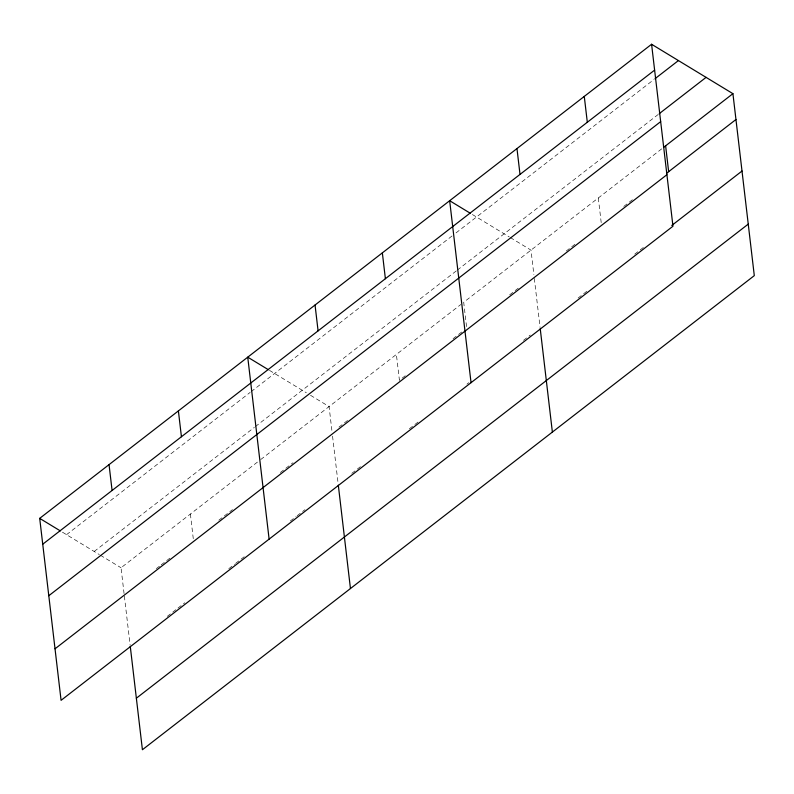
<?xml version="1.0" encoding="UTF-8"?>
<svg xmlns="http://www.w3.org/2000/svg" width="794" height="794" viewBox="0 0 794 794"><rect width="100%" height="100%" fill="white"/><g stroke="black" fill="none" stroke-linecap="round" stroke-linejoin="round"><path stroke-width="0.6" stroke-dasharray="3.97 2.98" d="M66.537 534.67L250.17 392.395M251.142 391.641L452.114 235.917M456.024 232.89L654.038 79.46M94.198 551.473L254.378 427.361M255.36 426.596L456.361 270.853M457.334 270.099L658.286 114.405M124.072 593.614L121.035 567.77L257.782 461.82M260.71 459.557L460.768 304.549M661.72 148.845L463.696 302.276L466.584 326.89M156.309 568.643L160.209 565.616M161.192 564.862L170.958 557.289M218.816 520.209L232.493 509.619M280.351 472.529L293.046 462.694M338.949 427.132L347.722 420.334M405.277 375.741L399.422 380.276L396.385 354.432M453.076 338.701L461.85 331.902M509.649 294.862L519.405 287.309M566.231 251.033L576.96 242.716M623.786 206.44L633.533 198.877M167.246 616.382L177.012 608.809M177.985 608.055L184.823 602.755M228.771 568.702L234.637 564.167M235.61 563.403L246.358 555.085M290.306 521.023L296.172 516.487M297.145 515.733L304.956 509.679M351.821 473.363L361.578 465.8M409.376 428.77L418.16 421.971M466.932 384.177L468.877 382.668M523.504 340.338L530.332 335.048M578.131 298.018L586.915 291.209M634.714 254.179L644.47 246.616M472.37 214.509L509.321 236.959M510.353 237.585L530.997 250.13L533.896 274.744M269.424 370.341L306.365 392.782M310.494 395.293L329.083 406.578L331.971 431.192M62.408 532.159L99.359 554.609M100.391 555.234L121.035 567.77M598.309 197.974L601.346 223.819M534.322 278.426L540.089 327.495M332.547 436.104L338.165 483.943M190.391 514.046L193.418 539.89M124.36 596.076L130.127 645.135"/><path stroke-width="1.19" d="M651.586 44.266L672.965 226.23L61.078 700.328L39.7 518.363L651.586 44.266L732.922 93.672L754.3 275.637L142.414 749.735L130.266 646.346M42.737 544.208L654.623 70.11M655.02 78.705L678.423 60.572M659.258 113.651L706.084 77.365M48.791 595.728L660.677 121.631M663.665 147.337L732.922 93.672M666.702 173.181L735.959 119.517M55.024 648.807L666.91 174.71M671.784 225.456L742.013 171.038M136.36 698.214L748.246 224.116M470.306 213.258L449.662 200.713L471.041 382.678M268.392 369.716L247.738 357.171L269.116 539.136M39.7 518.363L60.344 530.908M665.62 145.828L668.657 171.673M584.275 96.411L587.312 122.256M540.228 328.696L552.376 432.095M516.973 148.567L520.01 174.412M382.351 252.869L385.388 278.714M338.313 485.154L350.452 588.543M315.049 305.015L318.086 330.86M178.392 410.905L181.429 436.74M109.046 464.629L112.083 490.474"/></g></svg>
